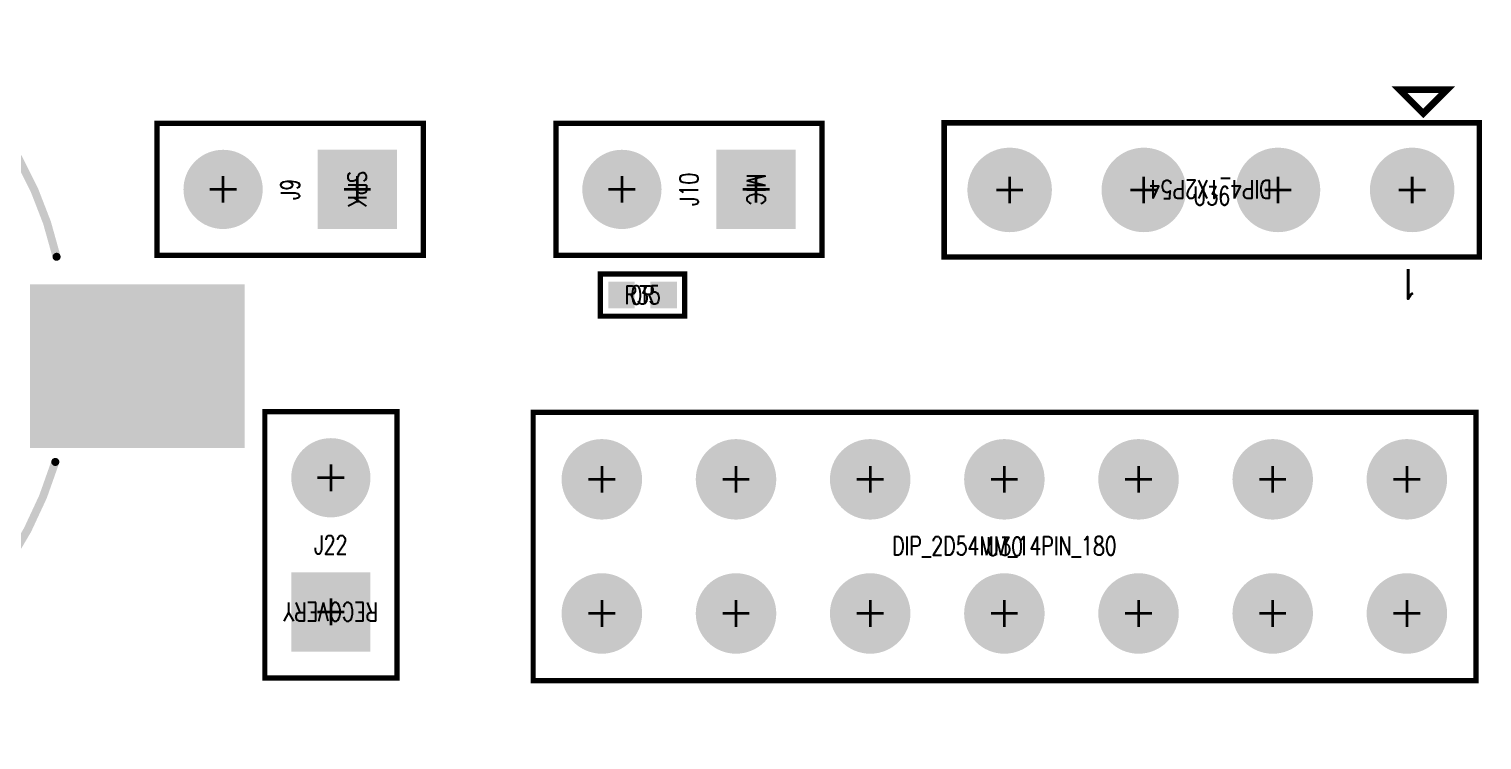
# Model space of a CAD drawing. Extents: x -4 to 157, y -7 to 87.
# Drawn here: x 27.09 to 54.59, y 52.88 to 66.34 of the extents above; entities that cross this region are included whole.
import ezdxf
from ezdxf.enums import TextEntityAlignment as Align

# ---------------------------------------------------------------- set-up
doc = ezdxf.new("R2010")
doc.units = 0
for name, color, linetype in [('ATTRIBUTE_01', 130, 'CONTINUOUS'), ('DRIL_NPLTE_THRU_01', 3, 'CONTINUOUS'), ('DRIL_NPLTE_THRU_02', 171, 'CONTINUOUS'), ('DRIL_NPLTE_THRU_03', 222, 'CONTINUOUS'), ('DRIL_NPLTE_THRU_04', 2, 'CONTINUOUS'), ('DRIL_PLTE_THRU_01', 3, 'CONTINUOUS'), ('DRIL_PLTE_THRU_02', 171, 'CONTINUOUS'), ('DRIL_PLTE_THRU_03', 222, 'CONTINUOUS'), ('DRIL_PLTE_THRU_04', 2, 'CONTINUOUS'), ('DRIL_SYMBOL', 254, 'CONTINUOUS'), ('PADS_BOT', 56, 'CONTINUOUS'), ('PADS_INNER', 96, 'CONTINUOUS'), ('PADS_TOP', 96, 'CONTINUOUS'), ('PART_NAME_126', 6, 'CONTINUOUS'), ('PART_TOP_2DLINE_00', 255, 'CONTINUOUS'), ('PART_TOP_2DLINE_126', 255, 'CONTINUOUS'), ('PART_TOP_TEXT_126', 255, 'CONTINUOUS'), ('TAG_00', 254, 'CONTINUOUS'), ('TAG_01', 254, 'CONTINUOUS')]:
    doc.layers.add(name, color=color, linetype=linetype)
doc.styles.add('W0$05', font='simplex', dxfattribs={"width": 0.75})
doc.styles.add('W0$127', font='simplex', dxfattribs={"width": 0.75})

# ---------------------------------------------------------------- blocks, each defined once
blk = doc.blocks.new('SMOOTH_0$1')
at = {"const_width": 0.05}
blk.add_lwpolyline([(-0.025, 0, 1), (0.025, 0, 1)], format="xyb", close=True, dxfattribs=at)
blk = doc.blocks.new('PART_BODY_TOP_253')
at = {"layer": 'PART_TOP_2DLINE_126', "const_width": 0.1}
blk.add_lwpolyline([(-8.92, -2.55), (8.93, -2.55), (8.93, 2.53), (-8.92, 2.53)], close=True, dxfattribs=at)
at = {"layer": 'PART_TOP_2DLINE_126'}
for p in [(-8.92, 2.53), (8.93, 2.53), (-8.92, -2.55), (8.93, -2.55)]:
    blk.add_blockref('SMOOTH_0$1', p, dxfattribs=at)
blk = doc.blocks.new('DRIL_SYMBOL_0$8999973333')
at = {"layer": 'DRIL_SYMBOL', "const_width": 0.0508}
for points in [[(0, -0.254), (0, 0.254)], [(-0.254, 0), (0.254, 0)]]:
    blk.add_lwpolyline(points, dxfattribs=at)
blk = doc.blocks.new('DRIL_HOLE_0$8999973333')
at = {"const_width": 0.45}
blk.add_lwpolyline([(-0.225, 0, 1), (0.225, 0, 1)], format="xyb", close=True, dxfattribs=at)
blk.add_blockref('DRIL_SYMBOL_0$8999973333', (0, 0))
blk = doc.blocks.new('PAD_3')
at = {"const_width": 0.575004}
blk.add_lwpolyline([(0, -0.287502, 1), (0, 0.287502, 1)], format="xyb", close=True, dxfattribs=at)
blk = doc.blocks.new('PAD_5')
at = {"const_width": 0.762}
blk.add_lwpolyline([(0, -0.381, 1), (0, 0.381, 1)], format="xyb", close=True, dxfattribs=at)
blk = doc.blocks.new('STK_TOP_5')
at = {"layer": 'DRIL_PLTE_THRU_01'}
blk.add_blockref('DRIL_HOLE_0$8999973333', (0, 0), dxfattribs=at)
at = {"layer": 'DRIL_PLTE_THRU_02'}
blk.add_blockref('DRIL_HOLE_0$8999973333', (0, 0), dxfattribs=at)
at = {"layer": 'DRIL_PLTE_THRU_03'}
blk.add_blockref('DRIL_HOLE_0$8999973333', (0, 0), dxfattribs=at)
at = {"layer": 'DRIL_PLTE_THRU_04'}
blk.add_blockref('DRIL_HOLE_0$8999973333', (0, 0), dxfattribs=at)
at = {"layer": 'PADS_BOT'}
blk.add_blockref('PAD_5', (0, 0), dxfattribs=at)
at = {"layer": 'PADS_INNER'}
blk.add_blockref('PAD_3', (0, 0), dxfattribs=at)
at = {"layer": 'PADS_TOP'}
blk.add_blockref('PAD_5', (0, 0), dxfattribs=at)
blk = doc.blocks.new('SYM_TOP_4')
for name, p in [('PART_BODY_TOP_253', (0, 0)), ('STK_TOP_5', (-7.62, 1.26)), ('STK_TOP_5', (-5.08, 1.26)), ('STK_TOP_5', (-2.54, 1.26)), ('STK_TOP_5', (0, 1.26)), ('STK_TOP_5', (2.54, 1.26)), ('STK_TOP_5', (5.08, 1.26)), ('STK_TOP_5', (7.62, 1.26)), ('STK_TOP_5', (-7.62, -1.28)), ('STK_TOP_5', (-5.08, -1.28)), ('STK_TOP_5', (-2.54, -1.28)), ('STK_TOP_5', (0, -1.28)), ('STK_TOP_5', (2.54, -1.28)), ('STK_TOP_5', (5.08, -1.28)), ('STK_TOP_5', (7.62, -1.28))]:
    blk.add_blockref(name, p)
blk = doc.blocks.new('PART_TOP_1')
blk.add_blockref('SYM_TOP_4', (0, 0))
at = {"layer": 'ATTRIBUTE_01', "style": 'W0$05', "width": 0.75}
blk.add_text('DIP_2D54MM_14PIN_180', height=0.35, dxfattribs=at).set_placement((0, 0), align=Align.MIDDLE_CENTER)
at = {"layer": 'PART_NAME_126', "style": 'W0$05', "width": 0.75}
blk.add_text('U30', height=0.35, dxfattribs=at).set_placement((0.005, -0.01), align=Align.MIDDLE_CENTER)
blk = doc.blocks.new('PART_BODY_TOP_275')
at = {"layer": 'PART_TOP_2DLINE_126', "const_width": 0.1}
blk.add_lwpolyline([(-1.249908, -3.789908), (1.249908, -3.789908), (1.249908, 1.249908), (-1.249908, 1.249908)], close=True, dxfattribs=at)
at = {"layer": 'PART_TOP_2DLINE_126'}
for p in [(-1.249908, 1.249908), (1.249908, 1.249908), (-1.249908, -3.789908), (1.249908, -3.789908)]:
    blk.add_blockref('SMOOTH_0$1', p, dxfattribs=at)
blk = doc.blocks.new('DRIL_SYMBOL_0$9')
at = {"layer": 'DRIL_SYMBOL', "const_width": 0.0508}
for points in [[(0, -0.254), (0, 0.254)], [(-0.254, 0), (0.254, 0)]]:
    blk.add_lwpolyline(points, dxfattribs=at)
blk = doc.blocks.new('DRIL_HOLE_0$9')
at = {"const_width": 0.45}
blk.add_lwpolyline([(-0.225, 0, 1), (0.225, 0, 1)], format="xyb", close=True, dxfattribs=at)
blk.add_blockref('DRIL_SYMBOL_0$9', (0, 0))
blk = doc.blocks.new('PAD_29')
at = {"const_width": 1.5}
blk.add_lwpolyline([(-0.75, 0), (0.75, 0)], dxfattribs=at)
blk = doc.blocks.new('PAD_30')
at = {"const_width": 1.3}
blk.add_lwpolyline([(-0.65, 0), (0.65, 0)], dxfattribs=at)
blk = doc.blocks.new('STK_TOP_30')
at = {"layer": 'DRIL_PLTE_THRU_01'}
blk.add_blockref('DRIL_HOLE_0$9', (0, 0), dxfattribs=at)
at = {"layer": 'DRIL_PLTE_THRU_02'}
blk.add_blockref('DRIL_HOLE_0$9', (0, 0), dxfattribs=at)
at = {"layer": 'DRIL_PLTE_THRU_03'}
blk.add_blockref('DRIL_HOLE_0$9', (0, 0), dxfattribs=at)
at = {"layer": 'DRIL_PLTE_THRU_04'}
blk.add_blockref('DRIL_HOLE_0$9', (0, 0), dxfattribs=at)
at = {"layer": 'PADS_BOT'}
blk.add_blockref('PAD_29', (0, 0), dxfattribs=at)
at = {"layer": 'PADS_INNER'}
blk.add_blockref('PAD_29', (0, 0), dxfattribs=at)
at = {"layer": 'PADS_TOP'}
blk.add_blockref('PAD_30', (0, 0), dxfattribs=at)
blk = doc.blocks.new('PAD_16')
at = {"const_width": 0.75}
blk.add_lwpolyline([(0, -0.375, 1), (0, 0.375, 1)], format="xyb", close=True, dxfattribs=at)
blk = doc.blocks.new('PAD_31')
at = {"const_width": 0.65}
blk.add_lwpolyline([(0, -0.325, 1), (0, 0.325, 1)], format="xyb", close=True, dxfattribs=at)
blk = doc.blocks.new('STK_TOP_31')
at = {"layer": 'DRIL_PLTE_THRU_01'}
blk.add_blockref('DRIL_HOLE_0$9', (0, 0), dxfattribs=at)
at = {"layer": 'DRIL_PLTE_THRU_02'}
blk.add_blockref('DRIL_HOLE_0$9', (0, 0), dxfattribs=at)
at = {"layer": 'DRIL_PLTE_THRU_03'}
blk.add_blockref('DRIL_HOLE_0$9', (0, 0), dxfattribs=at)
at = {"layer": 'DRIL_PLTE_THRU_04'}
blk.add_blockref('DRIL_HOLE_0$9', (0, 0), dxfattribs=at)
at = {"layer": 'PADS_BOT'}
blk.add_blockref('PAD_16', (0, 0), dxfattribs=at)
at = {"layer": 'PADS_INNER'}
blk.add_blockref('PAD_16', (0, 0), dxfattribs=at)
at = {"layer": 'PADS_TOP'}
blk.add_blockref('PAD_31', (0, 0), dxfattribs=at)
blk = doc.blocks.new('SYM_TOP_26')
for name, p in [('PART_BODY_TOP_275', (0, 0)), ('STK_TOP_30', (0, 0)), ('STK_TOP_31', (0, -2.54))]:
    blk.add_blockref(name, p)
blk = doc.blocks.new('PART_TOP_220')
blk.add_blockref('SYM_TOP_26', (0, 0))
at = {"layer": 'ATTRIBUTE_01', "style": 'W0$05', "width": 0.75}
blk.add_text('MIC', height=0.35, dxfattribs=at).set_placement((0, 0), align=Align.MIDDLE_CENTER)
at = {"layer": 'PART_NAME_126', "style": 'W0$05', "width": 0.75}
blk.add_text('J10', height=0.35, rotation=180, dxfattribs=at).set_placement((0, -1.27), align=Align.MIDDLE_CENTER)
blk = doc.blocks.new('PART_TOP_227')
blk.add_blockref('SYM_TOP_26', (0, 0))
at = {"layer": 'ATTRIBUTE_01', "style": 'W0$05', "width": 0.75}
blk.add_text('RECOVERY', height=0.35, dxfattribs=at).set_placement((0, 0), align=Align.MIDDLE_CENTER)
at = {"layer": 'PART_NAME_126', "style": 'W0$05', "width": 0.75}
blk.add_text('J22', height=0.35, rotation=180, dxfattribs=at).set_placement((0, -1.27), align=Align.MIDDLE_CENTER)
blk = doc.blocks.new('PART_TOP_232')
blk.add_blockref('SYM_TOP_26', (0, 0))
at = {"layer": 'ATTRIBUTE_01', "style": 'W0$05', "width": 0.75}
blk.add_text('SPK', height=0.35, dxfattribs=at).set_placement((0, 0), align=Align.MIDDLE_CENTER)
at = {"layer": 'PART_NAME_126', "style": 'W0$05', "width": 0.75}
blk.add_text('J9', height=0.35, rotation=180, dxfattribs=at).set_placement((0, -1.27), align=Align.MIDDLE_CENTER)
blk = doc.blocks.new('PART_BODY_TOP_272')
at = {"layer": 'PART_TOP_2DLINE_126', "const_width": 0.1}
blk.add_lwpolyline([(-0.8, 0.4), (0.8, 0.4), (0.8, -0.4), (-0.8, -0.4)], close=True, dxfattribs=at)
at = {"layer": 'PART_TOP_2DLINE_126'}
for p in [(-0.8, 0.4), (0.8, 0.4), (-0.8, -0.4), (0.8, -0.4)]:
    blk.add_blockref('SMOOTH_0$1', p, dxfattribs=at)
blk = doc.blocks.new('DRIL_HOLE_0')
blk.add_lwpolyline([(0, 0, 1), (0, 0, 1)], format="xyb", close=True)
blk = doc.blocks.new('PAD_0')
blk.add_lwpolyline([(0, 0, 1), (0, 0, 1)], format="xyb", close=True)
blk = doc.blocks.new('PAD_11')
at = {"const_width": 0.5}
blk.add_lwpolyline([(-0.25, 0), (0.25, 0)], dxfattribs=at)
blk = doc.blocks.new('STK_TOP_8')
at = {"layer": 'DRIL_PLTE_THRU_01'}
blk.add_blockref('DRIL_HOLE_0', (0, 0), dxfattribs=at)
at = {"layer": 'DRIL_PLTE_THRU_02'}
blk.add_blockref('DRIL_HOLE_0', (0, 0), dxfattribs=at)
at = {"layer": 'DRIL_PLTE_THRU_03'}
blk.add_blockref('DRIL_HOLE_0', (0, 0), dxfattribs=at)
at = {"layer": 'DRIL_PLTE_THRU_04'}
blk.add_blockref('DRIL_HOLE_0', (0, 0), dxfattribs=at)
at = {"layer": 'PADS_BOT'}
blk.add_blockref('PAD_0', (0, 0), dxfattribs=at)
at = {"layer": 'PADS_INNER'}
blk.add_blockref('PAD_0', (0, 0), dxfattribs=at)
at = {"layer": 'PADS_TOP'}
blk.add_blockref('PAD_11', (0, 0), dxfattribs=at)
blk = doc.blocks.new('SYM_TOP_23')
for name, p in [('PART_BODY_TOP_272', (0, 0)), ('STK_TOP_8', (-0.4, 0)), ('STK_TOP_8', (0.4, 0))]:
    blk.add_blockref(name, p)
blk = doc.blocks.new('PART_TOP_382')
blk.add_blockref('SYM_TOP_23', (0, 0))
at = {"layer": 'ATTRIBUTE_01', "style": 'W0$05', "width": 0.75}
blk.add_text('0R', height=0.35, dxfattribs=at).set_placement((0, 0), align=Align.MIDDLE_CENTER)
at = {"layer": 'PART_NAME_126', "style": 'W0$05', "width": 0.75}
blk.add_text('R35', height=0.35, dxfattribs=at).set_placement((0, 0), align=Align.MIDDLE_CENTER)
blk = doc.blocks.new('SMOOTH_0$1524')
at = {"const_width": 0.0762}
blk.add_lwpolyline([(-0.0381, 0, 1), (0.0381, 0, 1)], format="xyb", close=True, dxfattribs=at)
blk = doc.blocks.new('PART_BODY_TOP_304')
at = {"layer": 'PART_TOP_2DLINE_126', "const_width": 0.152}
for points in [[(-1.811, -6.584, -0.37488), (-6.91, 1.526), (-6.91, 6.991), (-3.631, 6.991), (-1.873, 8.749), (-1.554, 8.749)], [(1.597, 8.758), (1.806, 8.758), (3.569, 6.995), (7.335, 6.995), (7.335, 1.534, -0.406566), (2.074, -6.608)]]:
    blk.add_lwpolyline(points, format="xyb", dxfattribs=at)
at = {"layer": 'TAG_00'}
blk.add_lwpolyline([(0, 0), (0, 0)], dxfattribs=at)
at = {"layer": 'TAG_01'}
blk.add_lwpolyline([(0, 0), (0, 0)], dxfattribs=at)
at = {"layer": 'PART_TOP_2DLINE_126'}
for p in [(-1.873, 8.749), (-1.554, 8.749), (1.597, 8.758), (1.806, 8.758), (-6.91, 6.991), (-3.631, 6.991), (3.569, 6.995), (7.335, 6.995), (-6.91, 1.526), (7.335, 1.534), (-1.811, -6.584), (2.074, -6.608)]:
    blk.add_blockref('SMOOTH_0$1524', p, dxfattribs=at)
blk = doc.blocks.new('PAD_88')
at = {"const_width": 3.099}
blk.add_lwpolyline([(-2.032, 0), (2.032, 0)], dxfattribs=at)
blk = doc.blocks.new('STK_TOP_84')
at = {"layer": 'DRIL_PLTE_THRU_01'}
blk.add_blockref('DRIL_HOLE_0', (0, 0), dxfattribs=at)
at = {"layer": 'DRIL_PLTE_THRU_02'}
blk.add_blockref('DRIL_HOLE_0', (0, 0), dxfattribs=at)
at = {"layer": 'DRIL_PLTE_THRU_03'}
blk.add_blockref('DRIL_HOLE_0', (0, 0), dxfattribs=at)
at = {"layer": 'DRIL_PLTE_THRU_04'}
blk.add_blockref('DRIL_HOLE_0', (0, 0), dxfattribs=at)
at = {"layer": 'PADS_BOT'}
blk.add_blockref('PAD_0', (0, 0), dxfattribs=at)
at = {"layer": 'PADS_INNER'}
blk.add_blockref('PAD_0', (0, 0), dxfattribs=at)
at = {"layer": 'PADS_TOP', "rotation": 90}
blk.add_blockref('PAD_88', (0, 0), dxfattribs=at)
blk = doc.blocks.new('DRIL_SYMBOL_1$2')
at = {"layer": 'DRIL_SYMBOL', "const_width": 0.0508}
for points in [[(0, -0.254), (0, 0.254)], [(-0.254, 0), (0.254, 0)]]:
    blk.add_lwpolyline(points, dxfattribs=at)
blk = doc.blocks.new('DRIL_HOLE_1$2')
at = {"const_width": 0.6}
blk.add_lwpolyline([(-0.3, 0, 1), (0.3, 0, 1)], format="xyb", close=True, dxfattribs=at)
blk.add_blockref('DRIL_SYMBOL_1$2', (0, 0))
blk = doc.blocks.new('PAD_89')
at = {"const_width": 0.6}
blk.add_lwpolyline([(0, -0.3, 1), (0, 0.3, 1)], format="xyb", close=True, dxfattribs=at)
blk = doc.blocks.new('STK_TOP_85')
at = {"layer": 'DRIL_NPLTE_THRU_01'}
blk.add_blockref('DRIL_HOLE_1$2', (0, 0), dxfattribs=at)
at = {"layer": 'DRIL_NPLTE_THRU_02'}
blk.add_blockref('DRIL_HOLE_1$2', (0, 0), dxfattribs=at)
at = {"layer": 'DRIL_NPLTE_THRU_03'}
blk.add_blockref('DRIL_HOLE_1$2', (0, 0), dxfattribs=at)
at = {"layer": 'DRIL_NPLTE_THRU_04'}
blk.add_blockref('DRIL_HOLE_1$2', (0, 0), dxfattribs=at)
at = {"layer": 'PADS_BOT'}
blk.add_blockref('PAD_89', (0, 0), dxfattribs=at)
at = {"layer": 'PADS_INNER'}
blk.add_blockref('PAD_89', (0, 0), dxfattribs=at)
at = {"layer": 'PADS_TOP'}
blk.add_blockref('PAD_89', (0, 0), dxfattribs=at)
blk = doc.blocks.new('DRIL_SYMBOL_1$299972')
at = {"layer": 'DRIL_SYMBOL', "const_width": 0.0508}
for points in [[(0, -0.254), (0, 0.254)], [(-0.254, 0), (0.254, 0)]]:
    blk.add_lwpolyline(points, dxfattribs=at)
blk = doc.blocks.new('DRIL_HOLE_1$299972')
at = {"const_width": 0.65}
blk.add_lwpolyline([(-0.325, 0, 1), (0.325, 0, 1)], format="xyb", close=True, dxfattribs=at)
blk.add_blockref('DRIL_SYMBOL_1$299972', (0, 0))
blk = doc.blocks.new('STK_TOP_86')
at = {"layer": 'DRIL_NPLTE_THRU_01'}
blk.add_blockref('DRIL_HOLE_1$299972', (0, 0), dxfattribs=at)
at = {"layer": 'DRIL_NPLTE_THRU_02'}
blk.add_blockref('DRIL_HOLE_1$299972', (0, 0), dxfattribs=at)
at = {"layer": 'DRIL_NPLTE_THRU_03'}
blk.add_blockref('DRIL_HOLE_1$299972', (0, 0), dxfattribs=at)
at = {"layer": 'DRIL_NPLTE_THRU_04'}
blk.add_blockref('DRIL_HOLE_1$299972', (0, 0), dxfattribs=at)
at = {"layer": 'PADS_BOT'}
blk.add_blockref('PAD_31', (0, 0), dxfattribs=at)
at = {"layer": 'PADS_INNER'}
blk.add_blockref('PAD_31', (0, 0), dxfattribs=at)
at = {"layer": 'PADS_TOP'}
blk.add_blockref('PAD_31', (0, 0), dxfattribs=at)
blk = doc.blocks.new('SYM_TOP_55')
for name, p in [('STK_TOP_84', (0, 8.348)), ('PART_BODY_TOP_304', (0, 0)), ('STK_TOP_86', (0, 3.815)), ('STK_TOP_85', (0, -3.685)), ('STK_TOP_84', (0, -8.134))]:
    blk.add_blockref(name, p)
blk = doc.blocks.new('PART_TOP_476')
blk.add_blockref('SYM_TOP_55', (0, 0))
at = {"layer": 'ATTRIBUTE_01', "style": 'W0$05', "width": 0.75}
blk.add_text('CR1220-3V', height=0.35, dxfattribs=at).set_placement((0, 0), align=Align.MIDDLE_CENTER)
at = {"layer": 'PART_NAME_126', "style": 'W0$05', "width": 0.75}
blk.add_text('U23', height=0.35, dxfattribs=at).set_placement((0.235, 0.107), align=Align.MIDDLE_CENTER)
blk = doc.blocks.new('SMOOTH_0$1016')
at = {"const_width": 0.0508}
blk.add_lwpolyline([(-0.0254, 0, 1), (0.0254, 0, 1)], format="xyb", close=True, dxfattribs=at)
blk = doc.blocks.new('SMOOTH_0$127')
at = {"const_width": 0.0635}
blk.add_lwpolyline([(-0.03175, 0, 1), (0.03175, 0, 1)], format="xyb", close=True, dxfattribs=at)
blk = doc.blocks.new('PART_BODY_TOP_312')
at = {"layer": 'PART_TOP_2DLINE_00', "const_width": 0.127}
blk.add_lwpolyline([(-4.03, -1.44), (-4.48, -1.89), (-3.58, -1.89)], close=True, dxfattribs=at)
at = {"layer": 'PART_TOP_2DLINE_126', "const_width": 0.102}
blk.add_lwpolyline([(-5.09, 1.28), (5.04, 1.28), (5.04, -1.26), (-5.09, -1.26)], close=True, dxfattribs=at)
at = {"layer": 'PART_TOP_2DLINE_00'}
for p in [(-4.03, -1.44), (-4.48, -1.89), (-3.58, -1.89)]:
    blk.add_blockref('SMOOTH_0$127', p, dxfattribs=at)
at = {"layer": 'PART_TOP_2DLINE_126'}
for p in [(-5.09, 1.28), (5.04, 1.28), (-5.09, -1.26), (5.04, -1.26)]:
    blk.add_blockref('SMOOTH_0$1016', p, dxfattribs=at)
at = {"layer": 'PART_TOP_TEXT_126', "style": 'W0$127', "width": 0.75}
blk.add_text('1', height=0.56, dxfattribs=at).set_placement((-3.94, 1.51))
blk = doc.blocks.new('DRIL_SYMBOL_1')
at = {"layer": 'DRIL_SYMBOL', "const_width": 0.0508}
for points in [[(0, -0.254), (0, 0.254)], [(-0.254, 0), (0.254, 0)]]:
    blk.add_lwpolyline(points, dxfattribs=at)
blk = doc.blocks.new('DRIL_HOLE_1')
at = {"const_width": 0.5}
blk.add_lwpolyline([(-0.25, 0, 1), (0.25, 0, 1)], format="xyb", close=True, dxfattribs=at)
blk.add_blockref('DRIL_SYMBOL_1', (0, 0))
blk = doc.blocks.new('PAD_47')
at = {"const_width": 0.55}
blk.add_lwpolyline([(0, -0.275, 1), (0, 0.275, 1)], format="xyb", close=True, dxfattribs=at)
blk = doc.blocks.new('PAD_54')
at = {"const_width": 0.8}
blk.add_lwpolyline([(0, -0.4, 1), (0, 0.4, 1)], format="xyb", close=True, dxfattribs=at)
blk = doc.blocks.new('STK_TOP_94')
at = {"layer": 'DRIL_PLTE_THRU_01'}
blk.add_blockref('DRIL_HOLE_1', (0, 0), dxfattribs=at)
at = {"layer": 'DRIL_PLTE_THRU_02'}
blk.add_blockref('DRIL_HOLE_1', (0, 0), dxfattribs=at)
at = {"layer": 'DRIL_PLTE_THRU_03'}
blk.add_blockref('DRIL_HOLE_1', (0, 0), dxfattribs=at)
at = {"layer": 'DRIL_PLTE_THRU_04'}
blk.add_blockref('DRIL_HOLE_1', (0, 0), dxfattribs=at)
at = {"layer": 'PADS_BOT'}
blk.add_blockref('PAD_54', (0, 0), dxfattribs=at)
at = {"layer": 'PADS_INNER'}
blk.add_blockref('PAD_47', (0, 0), dxfattribs=at)
at = {"layer": 'PADS_TOP'}
blk.add_blockref('PAD_47', (0, 0), dxfattribs=at)
blk = doc.blocks.new('SYM_TOP_63')
for name, p in [('PART_BODY_TOP_312', (0, 0)), ('STK_TOP_94', (-3.82, 0.01)), ('STK_TOP_94', (-1.28, 0.01)), ('STK_TOP_94', (1.26, 0.01)), ('STK_TOP_94', (3.8, 0.01))]:
    blk.add_blockref(name, p)
blk = doc.blocks.new('PART_TOP_492')
blk.add_blockref('SYM_TOP_63', (0, 0))
at = {"layer": 'ATTRIBUTE_01', "style": 'W0$05', "width": 0.75}
blk.add_text('DIP4_1X2P54', height=0.35, dxfattribs=at).set_placement((0, 0), align=Align.MIDDLE_CENTER)
at = {"layer": 'PART_NAME_126', "style": 'W0$05', "width": 0.75}
blk.add_text('U36', height=0.35, rotation=180, dxfattribs=at).set_placement((-0.025, 0.1225), align=Align.MIDDLE_CENTER)

msp = doc.modelspace()

# ---------------------------------------------------------------- block references
for name, p, rotation in [('PART_TOP_476', (21, 59.95), 90), ('PART_TOP_492', (49.45, 63.3), 180), ('PART_TOP_232', (33.3, 63.3), 270), ('PART_TOP_220', (40.85, 63.3), 270), ('PART_TOP_227', (32.8, 55.3), 180)]:
    msp.add_blockref(name, p, dxfattribs=dict(rotation=rotation))
for name, p in [('PART_TOP_382', (38.7, 61.3)), ('PART_TOP_1', (45.55, 56.55))]:
    msp.add_blockref(name, p)

doc.saveas('drawing.dxf')
